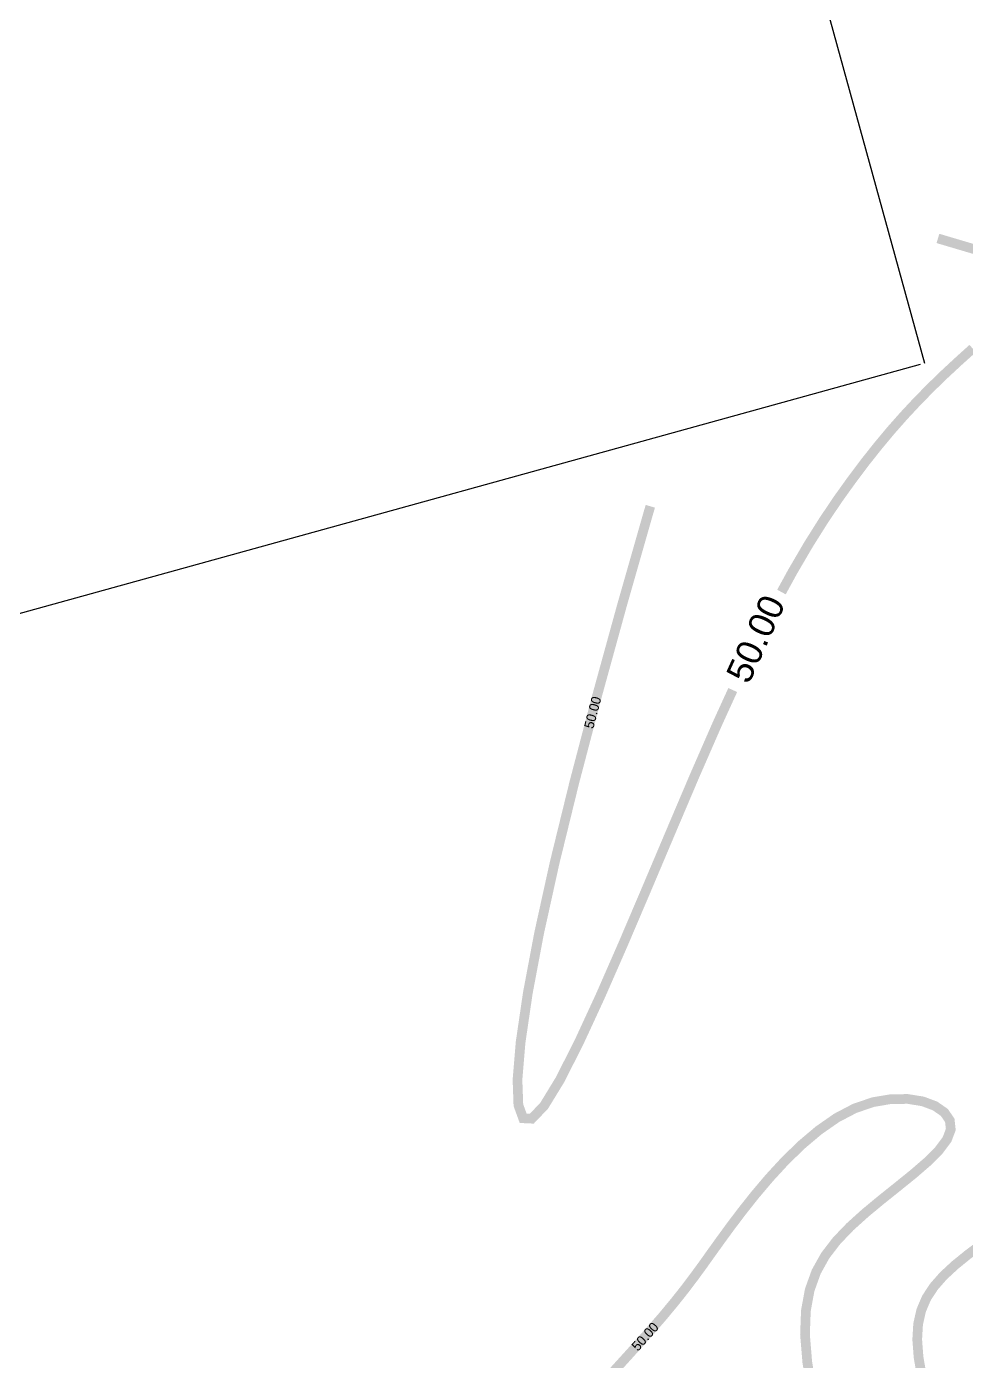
# Model space of a CAD drawing. Header units: metres. Extents: x 64 to 796628, y 142 to 671743.
# Drawn here: x 122.26 to 151.38, y 276.27 to 317.66 of the extents above; entities that cross this region are included whole.
import ezdxf
from ezdxf.enums import TextEntityAlignment as Align

# ---------------------------------------------------------------- set-up
doc = ezdxf.new("R2010")
doc.units = ezdxf.units.M
doc.header["$LTSCALE"] = 2
doc.layers.add('Cotation Courbes de niveau', color=246, linetype='Continuous')
doc.layers.add('COURBE PRINCIPALE', color=246, linetype='Continuous')

msp = doc.modelspace()

# ---------------------------------------------------------------- linework, layer by layer
for p, q in [((123.671, 403.176), (150.085, 307.228)), ((123.671, 403.176), (150.085, 307.228)), ((123.671, 403.176), (150.085, 307.228)), ((123.671, 403.176), (150.085, 307.228)), ((123.671, 403.176), (150.085, 307.228)), ((91.225, 290.937), (149.965, 307.195)), ((91.225, 290.937), (149.965, 307.195)), ((91.225, 290.937), (149.965, 307.195)), ((91.225, 290.937), (149.965, 307.195)), ((91.225, 290.937), (149.965, 307.195))]:
    msp.add_line(p, q)
at = {"layer": 'COURBE PRINCIPALE', "const_width": 0.3, "flags": 128}
for points, elevation in [([(151.646, 310.754), (150.981, 310.951), (150.503, 311.093)], 50), ([(151.646, 310.754), (150.981, 310.951), (150.503, 311.093)], 50), ([(151.646, 310.754), (150.981, 310.951), (150.503, 311.093)], 50), ([(151.646, 310.754), (150.981, 310.951), (150.503, 311.093)], 50), ([(151.646, 310.754), (150.981, 310.951), (150.503, 311.093)], 50), ([(145.653, 300.127), (146.002, 300.764), (146.493, 301.603), (146.958, 302.343), (147.401, 303.002), (147.828, 303.599), (148.243, 304.151), (148.651, 304.666), (149.055, 305.15), (149.459, 305.607), (149.865, 306.042), (150.277, 306.462), (150.699, 306.872), (151.134, 307.276), (151.581, 307.679)], 50), ([(145.653, 300.127), (146.002, 300.764), (146.493, 301.603), (146.958, 302.343), (147.401, 303.002), (147.828, 303.599), (148.243, 304.151), (148.651, 304.666), (149.055, 305.15), (149.459, 305.607), (149.865, 306.042), (150.277, 306.462), (150.699, 306.872), (151.134, 307.276), (151.581, 307.679)], 50), ([(145.653, 300.127), (146.002, 300.764), (146.493, 301.603), (146.958, 302.343), (147.401, 303.002), (147.828, 303.599), (148.243, 304.151), (148.651, 304.666), (149.055, 305.15), (149.459, 305.607), (149.865, 306.042), (150.277, 306.462), (150.699, 306.872), (151.134, 307.276), (151.581, 307.679)], 50), ([(145.653, 300.127), (146.002, 300.764), (146.493, 301.603), (146.958, 302.343), (147.401, 303.002), (147.828, 303.599), (148.243, 304.151), (148.651, 304.666), (149.055, 305.15), (149.459, 305.607), (149.865, 306.042), (150.277, 306.462), (150.699, 306.872), (151.134, 307.276), (151.581, 307.679)], 50), ([(145.653, 300.127), (146.002, 300.764), (146.493, 301.603), (146.958, 302.343), (147.401, 303.002), (147.828, 303.599), (148.243, 304.151), (148.651, 304.666), (149.055, 305.15), (149.459, 305.607), (149.865, 306.042), (150.277, 306.462), (150.699, 306.872), (151.134, 307.276), (151.581, 307.679)], 50), ([(141.589, 302.786), (141.533, 302.596), (140.72, 299.751), (139.942, 296.926), (139.232, 294.22), (138.622, 291.731), (138.14, 289.543), (137.79, 287.684), (137.568, 286.167), (137.471, 285.006), (137.499, 284.215), (137.647, 283.807), (137.914, 283.795), (138.296, 284.194), (138.789, 285.002), (139.374, 286.157), (140.031, 287.58), (140.739, 289.196), (141.476, 290.925), (142.223, 292.692), (142.957, 294.419), (143.659, 296.027), (144.143, 297.088)], 50), ([(141.589, 302.786), (141.533, 302.596), (140.72, 299.751), (139.942, 296.926), (139.232, 294.22), (138.622, 291.731), (138.14, 289.543), (137.79, 287.684), (137.568, 286.167), (137.471, 285.006), (137.499, 284.215), (137.647, 283.807), (137.914, 283.795), (138.296, 284.194), (138.789, 285.002), (139.374, 286.157), (140.031, 287.58), (140.739, 289.196), (141.476, 290.925), (142.223, 292.692), (142.957, 294.419), (143.659, 296.027), (144.143, 297.088)], 50), ([(141.589, 302.786), (141.533, 302.596), (140.72, 299.751), (139.942, 296.926), (139.232, 294.22), (138.622, 291.731), (138.14, 289.543), (137.79, 287.684), (137.568, 286.167), (137.471, 285.006), (137.499, 284.215), (137.647, 283.807), (137.914, 283.795), (138.296, 284.194), (138.789, 285.002), (139.374, 286.157), (140.031, 287.58), (140.739, 289.196), (141.476, 290.925), (142.223, 292.692), (142.957, 294.419), (143.659, 296.027), (144.143, 297.088)], 50), ([(141.589, 302.786), (141.533, 302.596), (140.72, 299.751), (139.942, 296.926), (139.232, 294.22), (138.622, 291.731), (138.14, 289.543), (137.79, 287.684), (137.568, 286.167), (137.471, 285.006), (137.499, 284.215), (137.647, 283.807), (137.914, 283.795), (138.296, 284.194), (138.789, 285.002), (139.374, 286.157), (140.031, 287.58), (140.739, 289.196), (141.476, 290.925), (142.223, 292.692), (142.957, 294.419), (143.659, 296.027), (144.143, 297.088)], 50), ([(141.589, 302.786), (141.533, 302.596), (140.72, 299.751), (139.942, 296.926), (139.232, 294.22), (138.622, 291.731), (138.14, 289.543), (137.79, 287.684), (137.568, 286.167), (137.471, 285.006), (137.499, 284.215), (137.647, 283.807), (137.914, 283.795), (138.296, 284.194), (138.789, 285.002), (139.374, 286.157), (140.031, 287.58), (140.739, 289.196), (141.476, 290.925), (142.223, 292.692), (142.957, 294.419), (143.659, 296.027), (144.143, 297.088)], 50), ([(146.628, 275.24), (146.454, 276.236), (146.383, 277.096), (146.41, 277.839), (146.528, 278.483), (146.731, 279.047), (147.011, 279.55), (147.363, 280.009), (147.779, 280.443), (148.25, 280.868), (148.753, 281.285), (149.259, 281.69), (149.743, 282.081), (150.176, 282.456), (150.532, 282.812), (150.783, 283.147), (150.902, 283.459), (150.871, 283.742), (150.701, 283.989), (150.414, 284.189), (150.03, 284.332), (149.568, 284.406), (149.051, 284.402), (148.498, 284.309), (147.93, 284.117), (147.365, 283.821), (146.811, 283.435), (146.274, 282.982), (145.761, 282.482), (145.277, 281.956), (144.829, 281.426), (144.421, 280.911), (144.061, 280.434), (143.75, 280.007), (143.473, 279.621), (143.214, 279.257), (142.952, 278.898), (142.671, 278.525), (142.351, 278.121), (141.975, 277.667), (141.523, 277.147), (140.987, 276.548), (140.384, 275.885)], 50), ([(146.628, 275.24), (146.454, 276.236), (146.383, 277.096), (146.41, 277.839), (146.528, 278.483), (146.731, 279.047), (147.011, 279.55), (147.363, 280.009), (147.779, 280.443), (148.25, 280.868), (148.753, 281.285), (149.259, 281.69), (149.743, 282.081), (150.176, 282.456), (150.532, 282.812), (150.783, 283.147), (150.902, 283.459), (150.871, 283.742), (150.701, 283.989), (150.414, 284.189), (150.03, 284.332), (149.568, 284.406), (149.051, 284.402), (148.498, 284.309), (147.93, 284.117), (147.365, 283.821), (146.811, 283.435), (146.274, 282.982), (145.761, 282.482), (145.277, 281.956), (144.829, 281.426), (144.421, 280.911), (144.061, 280.434), (143.75, 280.007), (143.473, 279.621), (143.214, 279.257), (142.952, 278.898), (142.671, 278.525), (142.351, 278.121), (141.975, 277.667), (141.523, 277.147), (140.987, 276.548), (140.384, 275.885)], 50), ([(146.628, 275.24), (146.454, 276.236), (146.383, 277.096), (146.41, 277.839), (146.528, 278.483), (146.731, 279.047), (147.011, 279.55), (147.363, 280.009), (147.779, 280.443), (148.25, 280.868), (148.753, 281.285), (149.259, 281.69), (149.743, 282.081), (150.176, 282.456), (150.532, 282.812), (150.783, 283.147), (150.902, 283.459), (150.871, 283.742), (150.701, 283.989), (150.414, 284.189), (150.03, 284.332), (149.568, 284.406), (149.051, 284.402), (148.498, 284.309), (147.93, 284.117), (147.365, 283.821), (146.811, 283.435), (146.274, 282.982), (145.761, 282.482), (145.277, 281.956), (144.829, 281.426), (144.421, 280.911), (144.061, 280.434), (143.75, 280.007), (143.473, 279.621), (143.214, 279.257), (142.952, 278.898), (142.671, 278.525), (142.351, 278.121), (141.975, 277.667), (141.523, 277.147), (140.987, 276.548), (140.384, 275.885)], 50), ([(146.628, 275.24), (146.454, 276.236), (146.383, 277.096), (146.41, 277.839), (146.528, 278.483), (146.731, 279.047), (147.011, 279.55), (147.363, 280.009), (147.779, 280.443), (148.25, 280.868), (148.753, 281.285), (149.259, 281.69), (149.743, 282.081), (150.176, 282.456), (150.532, 282.812), (150.783, 283.147), (150.902, 283.459), (150.871, 283.742), (150.701, 283.989), (150.414, 284.189), (150.03, 284.332), (149.568, 284.406), (149.051, 284.402), (148.498, 284.309), (147.93, 284.117), (147.365, 283.821), (146.811, 283.435), (146.274, 282.982), (145.761, 282.482), (145.277, 281.956), (144.829, 281.426), (144.421, 280.911), (144.061, 280.434), (143.75, 280.007), (143.473, 279.621), (143.214, 279.257), (142.952, 278.898), (142.671, 278.525), (142.351, 278.121), (141.975, 277.667), (141.523, 277.147), (140.987, 276.548), (140.384, 275.885)], 50), ([(146.628, 275.24), (146.454, 276.236), (146.383, 277.096), (146.41, 277.839), (146.528, 278.483), (146.731, 279.047), (147.011, 279.55), (147.363, 280.009), (147.779, 280.443), (148.25, 280.868), (148.753, 281.285), (149.259, 281.69), (149.743, 282.081), (150.176, 282.456), (150.532, 282.812), (150.783, 283.147), (150.902, 283.459), (150.871, 283.742), (150.701, 283.989), (150.414, 284.189), (150.03, 284.332), (149.568, 284.406), (149.051, 284.402), (148.498, 284.309), (147.93, 284.117), (147.365, 283.821), (146.811, 283.435), (146.274, 282.982), (145.761, 282.482), (145.277, 281.956), (144.829, 281.426), (144.421, 280.911), (144.061, 280.434), (143.75, 280.007), (143.473, 279.621), (143.214, 279.257), (142.952, 278.898), (142.671, 278.525), (142.351, 278.121), (141.975, 277.667), (141.523, 277.147), (140.987, 276.548), (140.384, 275.885)], 50), ([(151.919, 279.945), (151.448, 279.592), (151.028, 279.251), (150.67, 278.918), (150.376, 278.583), (150.147, 278.232), (149.985, 277.851), (149.889, 277.427), (149.861, 276.945), (149.903, 276.392), (150.014, 275.754)], 49), ([(151.919, 279.945), (151.448, 279.592), (151.028, 279.251), (150.67, 278.918), (150.376, 278.583), (150.147, 278.232), (149.985, 277.851), (149.889, 277.427), (149.861, 276.945), (149.903, 276.392), (150.014, 275.754)], 49), ([(151.919, 279.945), (151.448, 279.592), (151.028, 279.251), (150.67, 278.918), (150.376, 278.583), (150.147, 278.232), (149.985, 277.851), (149.889, 277.427), (149.861, 276.945), (149.903, 276.392), (150.014, 275.754)], 49), ([(151.919, 279.945), (151.448, 279.592), (151.028, 279.251), (150.67, 278.918), (150.376, 278.583), (150.147, 278.232), (149.985, 277.851), (149.889, 277.427), (149.861, 276.945), (149.903, 276.392), (150.014, 275.754)], 49), ([(151.919, 279.945), (151.448, 279.592), (151.028, 279.251), (150.67, 278.918), (150.376, 278.583), (150.147, 278.232), (149.985, 277.851), (149.889, 277.427), (149.861, 276.945), (149.903, 276.392), (150.014, 275.754)], 49)]:
    msp.add_lwpolyline(points, dxfattribs=dict(at, elevation=elevation))

# ---------------------------------------------------------------- texts
at = {"layer": 'Cotation Courbes de niveau'}
for rotation, oblique, p in [(75.2929, 0, (139.801, 296.391, 50)), (75.2929, 0, (139.801, 296.391, 50)), (75.2929, 0, (139.801, 296.391, 50)), (75.2929, 0, (139.801, 296.391, 50)), (75.2929, 0, (139.801, 296.391, 50)), (75.2929, 0, (139.801, 296.391, 50)), (75.2929, 0, (139.801, 296.391, 50)), (75.2929, 0, (139.801, 296.391, 50)), (75.2929, 0, (139.801, 296.391, 50)), (75.2929, 0, (139.801, 296.391, 50)), (75.2929, 0, (139.801, 296.391, 50)), (75.2929, 0, (139.801, 296.391, 50)), (75.2929, 0, (139.801, 296.391, 50)), (75.2929, 0, (139.801, 296.391, 50)), (75.2929, 0, (139.801, 296.391, 50)), (75.2929, 0, (139.801, 296.391, 50)), (75.2929, 0, (139.801, 296.391, 50)), (75.2929, 0, (139.801, 296.391, 50)), (75.2929, 0, (139.801, 296.391, 50)), (75.2929, 0, (139.801, 296.391, 50)), (75.2929, 0, (139.801, 296.391, 50)), (75.2929, 0, (139.801, 296.391, 50)), (75.2929, 0, (139.801, 296.391, 50)), (75.2929, 0, (139.801, 296.391, 50)), (75.2929, 0, (139.801, 296.391, 50)), (75.2929, 0, (139.801, 296.391, 50)), (75.2929, 0, (139.801, 296.391, 50)), (75.2929, 0, (139.801, 296.391, 50)), (75.2929, 0, (139.801, 296.391, 50)), (75.2929, 0, (139.801, 296.391, 50)), (75.2929, 0, (139.801, 296.391, 50)), (75.2929, 0, (139.801, 296.391, 50)), (75.2929, 0, (139.801, 296.391, 50)), (75.2929, 0, (139.801, 296.391, 50)), (75.2929, 0, (139.801, 296.391, 50)), (75.2929, 0, (139.801, 296.391, 50)), (75.2929, 0, (139.801, 296.391, 50)), (75.2929, 0, (139.801, 296.391, 50)), (75.2929, 0, (139.801, 296.391, 50)), (75.2929, 0, (139.801, 296.391, 50)), (75.2929, 0, (139.801, 296.391, 50)), (75.2929, 0, (139.801, 296.391, 50)), (75.2929, 0, (139.801, 296.391, 50)), (75.2929, 0, (139.801, 296.391, 50)), (75.2929, 0, (139.801, 296.391, 50)), (75.2929, 0, (139.801, 296.391, 50)), (75.2929, 0, (139.801, 296.391, 50)), (75.2929, 0, (139.801, 296.391, 50)), (75.2929, 0, (139.801, 296.391, 50)), (75.2929, 0, (139.801, 296.391, 50)), (48.1448, 360, (141.426, 277.038, 50)), (48.1448, 360, (141.426, 277.038, 50)), (48.1448, 360, (141.426, 277.038, 50)), (48.1448, 360, (141.426, 277.038, 50)), (48.1448, 360, (141.426, 277.038, 50)), (48.1448, 360, (141.426, 277.038, 50)), (48.1448, 360, (141.426, 277.038, 50)), (48.1448, 360, (141.426, 277.038, 50)), (48.1448, 360, (141.426, 277.038, 50)), (48.1448, 360, (141.426, 277.038, 50)), (48.1448, 360, (141.426, 277.038, 50)), (48.1448, 360, (141.426, 277.038, 50)), (48.1448, 360, (141.426, 277.038, 50)), (48.1448, 360, (141.426, 277.038, 50)), (48.1448, 360, (141.426, 277.038, 50)), (48.1448, 360, (141.426, 277.038, 50)), (48.1448, 360, (141.426, 277.038, 50)), (48.1448, 360, (141.426, 277.038, 50)), (48.1448, 360, (141.426, 277.038, 50)), (48.1448, 360, (141.426, 277.038, 50)), (48.1448, 360, (141.426, 277.038, 50)), (48.1448, 360, (141.426, 277.038, 50)), (48.1448, 360, (141.426, 277.038, 50)), (48.1448, 360, (141.426, 277.038, 50)), (48.1448, 360, (141.426, 277.038, 50)), (48.1448, 360, (141.426, 277.038, 50)), (48.1448, 360, (141.426, 277.038, 50)), (48.1448, 360, (141.426, 277.038, 50)), (48.1448, 360, (141.426, 277.038, 50)), (48.1448, 360, (141.426, 277.038, 50)), (48.1448, 360, (141.426, 277.038, 50)), (48.1448, 360, (141.426, 277.038, 50)), (48.1448, 360, (141.426, 277.038, 50)), (48.1448, 360, (141.426, 277.038, 50)), (48.1448, 360, (141.426, 277.038, 50)), (48.1448, 360, (141.426, 277.038, 50)), (48.1448, 360, (141.426, 277.038, 50)), (48.1448, 360, (141.426, 277.038, 50)), (48.1448, 360, (141.426, 277.038, 50)), (48.1448, 360, (141.426, 277.038, 50)), (48.1448, 360, (141.426, 277.038, 50)), (48.1448, 360, (141.426, 277.038, 50)), (48.1448, 360, (141.426, 277.038, 50)), (48.1448, 360, (141.426, 277.038, 50)), (48.1448, 360, (141.426, 277.038, 50)), (48.1448, 360, (141.426, 277.038, 50)), (48.1448, 360, (141.426, 277.038, 50)), (48.1448, 360, (141.426, 277.038, 50)), (48.1448, 360, (141.426, 277.038, 50)), (48.1448, 360, (141.426, 277.038, 50)), (48.1448, 360, (141.426, 277.038, 50)), (48.1448, 360, (141.426, 277.038, 50)), (48.1448, 360, (141.426, 277.038, 50)), (48.1448, 360, (141.426, 277.038, 50)), (48.1448, 360, (141.426, 277.038, 50)), (48.1448, 360, (141.426, 277.038, 50)), (48.1448, 360, (141.426, 277.038, 50)), (48.1448, 360, (141.426, 277.038, 50)), (48.1448, 360, (141.426, 277.038, 50)), (48.1448, 360, (141.426, 277.038, 50)), (48.1448, 360, (141.426, 277.038, 50)), (48.1448, 360, (141.426, 277.038, 50)), (48.1448, 360, (141.426, 277.038, 50)), (48.1448, 360, (141.426, 277.038, 50)), (48.1448, 360, (141.426, 277.038, 50)), (48.1448, 360, (141.426, 277.038, 50)), (48.1448, 360, (141.426, 277.038, 50)), (48.1448, 360, (141.426, 277.038, 50)), (48.1448, 360, (141.426, 277.038, 50)), (48.1448, 360, (141.426, 277.038, 50)), (48.1448, 360, (141.426, 277.038, 50)), (48.1448, 360, (141.426, 277.038, 50)), (48.1448, 360, (141.426, 277.038, 50)), (48.1448, 360, (141.426, 277.038, 50)), (48.1448, 360, (141.426, 277.038, 50))]:
    msp.add_text('50.00', height=0.3, rotation=rotation, dxfattribs=dict(at, oblique=oblique)).set_placement(p, align=Align.MIDDLE_CENTER)
at = {"layer": 'Cotation Courbes de niveau', "insert": (143.909, 297.57, 47), "char_height": 0.3, "width": 16.92222, "attachment_point": 1, "rotation": 65.5532}
msp.add_mtext('{\\fArial|b0|i0|c0|p34;\\H2.667x;50.00}', dxfattribs=at)
msp.add_mtext('{\\fArial|b0|i0|c0|p34;\\H2.667x;50.00}', dxfattribs=at)
msp.add_mtext('{\\fArial|b0|i0|c0|p34;\\H2.667x;50.00}', dxfattribs=at)
msp.add_mtext('{\\fArial|b0|i0|c0|p34;\\H2.667x;50.00}', dxfattribs=at)
msp.add_mtext('{\\fArial|b0|i0|c0|p34;\\H2.667x;50.00}', dxfattribs=at)

doc.saveas('drawing.dxf')
